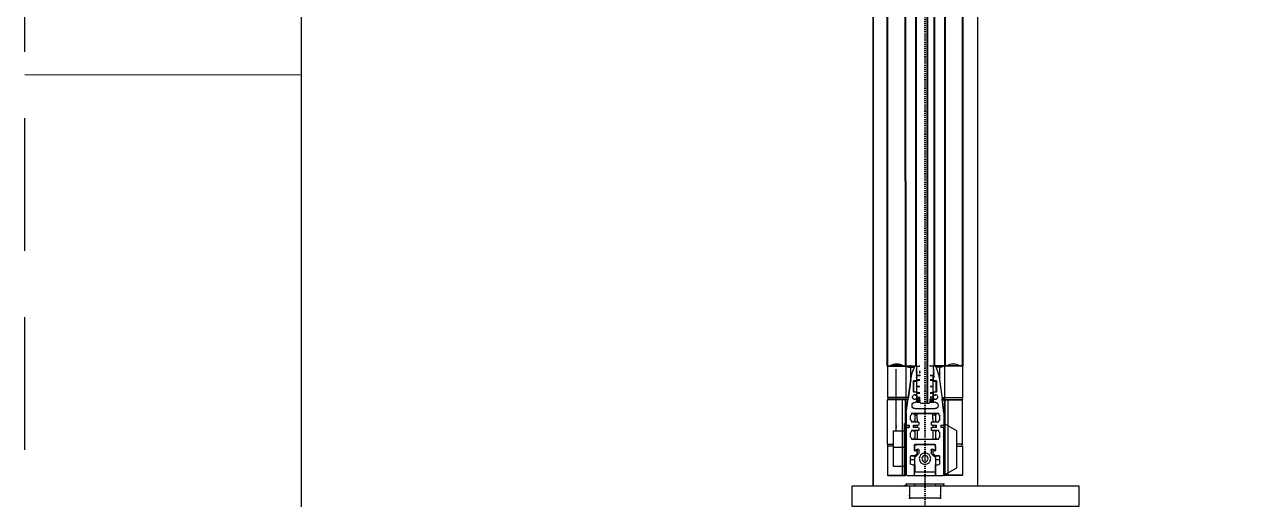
# Model space of a CAD drawing. Header units: millimetres. Extents: x 54215 to 67697, y 23496 to 56611.
# Drawn here: x 55956.1 to 56074.4, y 25640.1 to 25685.6 of the extents above; entities that cross this region are included whole.
import ezdxf

# ---------------------------------------------------------------- set-up
doc = ezdxf.new("R2010")
doc.units = ezdxf.units.MM
doc.linetypes.add('CENTER', pattern=[2, 1.25, -0.25, 0.25, -0.25])
doc.linetypes.add('DASHED', pattern=[19.05, 12.7, -6.35])
for name, color, linetype, lineweight in [('- 0.25', 43, 'Continuous', 25), ('no3_ahsap gorunus on ince', 32, 'Continuous', 13), ('taş', 253, 'Continuous', 40)]:
    doc.layers.add(name, color=color, linetype=linetype, lineweight=lineweight)
doc.layers.add('LEGNO', color=3, linetype='Continuous')
doc.styles.get("Standard").update_dxf_attribs({"font": 'arial.ttf'})
doc.dimstyles.get("Standard").update_dxf_attribs({"dimtxt": 0.18, "dimasz": 0.18, "dimexe": 0.18, "dimexo": 0.0625, "dimgap": 0.09, "dimtad": 0, "dimtih": 1, "dimtoh": 1, "dimdec": 4, "dimzin": 0, "dimdsep": 46, "dimtxsty": 'Standard', "dimcen": 0.09, "dimadec": 0, "dimazin": 0, "dimtfac": 1, "dimtdec": 4, "dimtofl": 0, "dimtmove": 0, "dimatfit": 3, "dimfxl": 1, "dimtolj": 1, "dimtzin": 0, "dimarcsym": 0})

# ---------------------------------------------------------------- blocks, each defined once
blk = doc.blocks.new('sistemmm')
at = {"layer": '- 0.25'}
for p, q in [((11555.35, 23716.96), (11555.35, 23600.12)), ((11545.35, 23713.96), (11545.35, 23600.12))]:
    blk.add_line(p, q, dxfattribs=at)
blk.add_lwpolyline([(11535.65, 23598.12), (11557.35, 23598.12), (11557.35, 23600.12), (11535.65, 23600.12)], close=True)
at = {"layer": 'LEGNO'}
for p, q in [((11546.79, 23611.57), (11548.53, 23611.57)), ((11546.79, 23611.57), (11546.79, 23608.57)), ((11546.82, 23611.6), (11548.5, 23611.6)), ((11548.27, 23611.62), (11547.1, 23611.62)), ((11547.1, 23611.6), (11547.1, 23611.62)), ((11548.27, 23611.6), (11548.27, 23611.62)), ((11548.5, 23611.6), (11549, 23611.6)), ((11548.53, 23611.57), (11548.53, 23608.57)), ((11549, 23611.6), (11549.48, 23611.6)), ((11549, 23611.45), (11549, 23611.6)), ((11549.58, 23611.31), (11549.58, 23611.5)), ((11551.18, 23611.31), (11551.18, 23611.5)), ((11551.77, 23611.6), (11551.29, 23611.6)), ((11552.27, 23611.6), (11551.77, 23611.6)), ((11551.77, 23611.45), (11551.77, 23611.6)), ((11552.24, 23611.57), (11552.24, 23608.57)), ((11553.99, 23611.57), (11552.24, 23611.57)), ((11553.96, 23611.6), (11552.27, 23611.6)), ((11552.5, 23611.62), (11553.68, 23611.62)), ((11552.5, 23611.6), (11552.5, 23611.62)), ((11553.68, 23611.6), (11553.68, 23611.62)), ((11553.99, 23611.57), (11553.99, 23608.57)), ((11549, 23611.45), (11549, 23610.23)), ((11549, 23611.45), (11549.34, 23611.45)), ((11549.58, 23611.29), (11549.55, 23611.27)), ((11549.55, 23611.24), (11549.58, 23611.21)), ((11549.57, 23611.18), (11549.55, 23611.17)), ((11549.55, 23611.13), (11549.57, 23611.12)), ((11549.57, 23611.08), (11549.55, 23611.07)), ((11549.55, 23611.03), (11549.57, 23611.02)), ((11549.57, 23610.98), (11549.55, 23610.97)), ((11549.55, 23610.93), (11549.57, 23610.92)), ((11549.57, 23610.88), (11549.55, 23610.87)), ((11549.55, 23610.83), (11549.57, 23610.82)), ((11549.57, 23610.78), (11549.55, 23610.77)), ((11549.55, 23610.73), (11549.57, 23610.72)), ((11549.57, 23610.68), (11549.55, 23610.67)), ((11549.55, 23610.63), (11549.57, 23610.62)), ((11549.57, 23610.58), (11549.55, 23610.57)), ((11549.55, 23610.53), (11549.57, 23610.52)), ((11549.57, 23610.48), (11549.55, 23610.47)), ((11549.55, 23610.43), (11549.57, 23610.42)), ((11549.58, 23610.15), (11549.58, 23610.4)), ((11549.66, 23610.68), (11549.6, 23610.68)), ((11549.6, 23610.27), (11549.6, 23610.68)), ((11549.66, 23610.68), (11549.66, 23610.68)), ((11549.88, 23610.68), (11549.66, 23610.68)), ((11549.66, 23610.68), (11549.88, 23610.68)), ((11550.88, 23611.02), (11550.88, 23611.12)), ((11550.88, 23611.02), (11550.88, 23610.95)), ((11550.88, 23610.85), (11550.88, 23610.95)), ((11550.88, 23610.68), (11550.88, 23610.68)), ((11550.88, 23610.68), (11551.1, 23610.68)), ((11551.1, 23610.68), (11550.88, 23610.68)), ((11551.1, 23610.68), (11551.1, 23610.68)), ((11551.17, 23610.68), (11551.1, 23610.68)), ((11551.17, 23610.27), (11551.17, 23610.68)), ((11551.18, 23610.15), (11551.18, 23610.4)), ((11551.19, 23611.29), (11551.21, 23611.27)), ((11551.21, 23611.24), (11551.19, 23611.21)), ((11551.19, 23611.18), (11551.21, 23611.17)), ((11551.21, 23611.13), (11551.19, 23611.12)), ((11551.19, 23611.08), (11551.21, 23611.07)), ((11551.21, 23611.03), (11551.19, 23611.02)), ((11551.19, 23610.98), (11551.21, 23610.97)), ((11551.21, 23610.93), (11551.19, 23610.92)), ((11551.19, 23610.88), (11551.21, 23610.87)), ((11551.21, 23610.83), (11551.19, 23610.82)), ((11551.19, 23610.78), (11551.21, 23610.77)), ((11551.21, 23610.73), (11551.19, 23610.72)), ((11551.19, 23610.68), (11551.21, 23610.67)), ((11551.21, 23610.63), (11551.19, 23610.62)), ((11551.19, 23610.58), (11551.21, 23610.57)), ((11551.21, 23610.53), (11551.19, 23610.52)), ((11551.19, 23610.48), (11551.21, 23610.47)), ((11551.21, 23610.43), (11551.19, 23610.42)), ((11551.77, 23611.45), (11551.42, 23611.45)), ((11551.77, 23611.45), (11551.77, 23610.23)), ((11549.01, 23610.29), (11548.76, 23608.42)), ((11549.28, 23610.15), (11549.58, 23610.15)), ((11549.28, 23609.1), (11549.28, 23610.15)), ((11549.31, 23610.13), (11549.28, 23610.15)), ((11549.28, 23610.15), (11549.28, 23609.1)), ((11549.31, 23609.13), (11549.28, 23609.1)), ((11549.29, 23609.71), (11549.29, 23609.86)), ((11549.31, 23609.86), (11549.29, 23609.86)), ((11549.31, 23609.71), (11549.29, 23609.71)), ((11549.29, 23609.49), (11549.29, 23609.61)), ((11549.31, 23609.61), (11549.29, 23609.61)), ((11549.31, 23609.49), (11549.29, 23609.49)), ((11549.29, 23609.45), (11549.29, 23609.49)), ((11549.29, 23609.45), (11549.29, 23609.45)), ((11549.29, 23609.45), (11549.29, 23609.45)), ((11549.31, 23609.45), (11549.29, 23609.45)), ((11549.31, 23609.45), (11549.29, 23609.45)), ((11549.29, 23609.41), (11549.29, 23609.45)), ((11549.31, 23609.45), (11549.29, 23609.45)), ((11549.31, 23609.41), (11549.29, 23609.41)), ((11549.3, 23610.11), (11549.3, 23609.88)), ((11549.31, 23610.11), (11549.3, 23610.11)), ((11549.3, 23609.93), (11549.3, 23609.93)), ((11549.3, 23609.93), (11549.3, 23609.93)), ((11549.3, 23609.88), (11549.3, 23609.86)), ((11549.3, 23609.88), (11549.31, 23609.88)), ((11549.3, 23609.71), (11549.3, 23609.61)), ((11549.3, 23609.41), (11549.3, 23609.38)), ((11549.3, 23609.38), (11549.3, 23609.15)), ((11549.3, 23609.38), (11549.31, 23609.38)), ((11549.3, 23609.33), (11549.3, 23609.33)), ((11549.3, 23609.33), (11549.3, 23609.33)), ((11549.3, 23609.15), (11549.31, 23609.15)), ((11549.6, 23610.14), (11549.31, 23610.14)), ((11549.31, 23609.63), (11549.31, 23610.14)), ((11549.31, 23609.12), (11549.31, 23609.63)), ((11549.6, 23609.12), (11549.31, 23609.12)), ((11549.58, 23609.1), (11549.58, 23609.12)), ((11549.88, 23610.27), (11549.6, 23610.27)), ((11549.6, 23610.22), (11549.6, 23610.27)), ((11549.88, 23610.22), (11549.6, 23610.22)), ((11549.6, 23609.65), (11549.6, 23610.22)), ((11549.88, 23609.65), (11549.6, 23609.65)), ((11549.6, 23609.63), (11549.6, 23609.65)), ((11549.6, 23609.6), (11549.6, 23609.63)), ((11549.88, 23609.6), (11549.6, 23609.6)), ((11549.6, 23609.03), (11549.6, 23609.6)), ((11551.17, 23610.27), (11550.88, 23610.27)), ((11551.17, 23610.22), (11550.88, 23610.22)), ((11551.17, 23609.65), (11550.88, 23609.65)), ((11551.17, 23609.6), (11550.88, 23609.6)), ((11551.17, 23610.22), (11551.17, 23610.27)), ((11551.17, 23609.65), (11551.17, 23610.22)), ((11551.46, 23610.14), (11551.17, 23610.14)), ((11551.17, 23609.63), (11551.17, 23609.65)), ((11551.17, 23609.6), (11551.17, 23609.63)), ((11551.17, 23609.03), (11551.17, 23609.6)), ((11551.46, 23609.12), (11551.17, 23609.12)), ((11551.18, 23610.15), (11551.48, 23610.15)), ((11551.18, 23609.12), (11551.18, 23609.1)), ((11551.46, 23610.13), (11551.48, 23610.15)), ((11551.46, 23609.63), (11551.46, 23610.14)), ((11551.46, 23609.88), (11551.46, 23610.11)), ((11551.46, 23610.11), (11551.46, 23610.11)), ((11551.46, 23609.93), (11551.46, 23609.93)), ((11551.46, 23609.93), (11551.46, 23609.93)), ((11551.46, 23609.38), (11551.46, 23609.88)), ((11551.46, 23609.88), (11551.46, 23609.88)), ((11551.46, 23609.12), (11551.46, 23609.63)), ((11551.46, 23609.15), (11551.46, 23609.38)), ((11551.46, 23609.38), (11551.46, 23609.38)), ((11551.46, 23609.33), (11551.46, 23609.33)), ((11551.46, 23609.33), (11551.46, 23609.33)), ((11551.46, 23609.15), (11551.46, 23609.15)), ((11551.46, 23609.13), (11551.48, 23609.1)), ((11551.48, 23609.1), (11551.48, 23610.15)), ((11551.76, 23610.29), (11552, 23608.42)), ((11552.18, 23607.1), (11551.76, 23610.29)), ((11548.53, 23608.57), (11546.79, 23608.57)), ((11548.2, 23608.33), (11546.79, 23608.33)), ((11546.79, 23604.1), (11546.79, 23608.33)), ((11548.18, 23608.35), (11546.81, 23608.35)), ((11546.84, 23608.52), (11548.43, 23608.52)), ((11546.84, 23608.52), (11546.84, 23608.35)), ((11546.84, 23608.35), (11548.43, 23608.35)), ((11548.48, 23608.35), (11548.18, 23608.35)), ((11548.2, 23608.33), (11548.2, 23605.85)), ((11548.48, 23608.33), (11548.2, 23608.33)), ((11548.43, 23608.52), (11548.53, 23608.52)), ((11548.43, 23608.35), (11548.53, 23608.35)), ((11548.48, 23608.35), (11548.48, 23608.33)), ((11548.66, 23608.35), (11548.48, 23608.35)), ((11548.48, 23608.33), (11548.48, 23606.02)), ((11548.66, 23608.33), (11548.48, 23608.33)), ((11548.78, 23608.57), (11548.53, 23608.57)), ((11548.53, 23608.52), (11548.53, 23608.35)), ((11548.53, 23606.04), (11548.53, 23608.35)), ((11548.58, 23608.35), (11548.58, 23608.57)), ((11548.58, 23607.1), (11548.76, 23608.42)), ((11548.66, 23608.35), (11548.66, 23608.33)), ((11549.58, 23609.1), (11549.28, 23609.1)), ((11549.58, 23609.1), (11549.28, 23609.1)), ((11549.43, 23608.85), (11549.43, 23608.75)), ((11549.43, 23608.75), (11549.58, 23608.75)), ((11549.43, 23608.45), (11549.43, 23608.42)), ((11549.58, 23608.45), (11549.43, 23608.45)), ((11549.43, 23608.35), (11549.43, 23608.42)), ((11549.43, 23608.1), (11549.58, 23608.1)), ((11549.58, 23608.75), (11549.58, 23609.1)), ((11549.58, 23608.45), (11549.58, 23608.75)), ((11549.58, 23608.45), (11549.58, 23608.42)), ((11549.58, 23608.1), (11549.58, 23608.42)), ((11549.66, 23608.38), (11549.58, 23608.38)), ((11549.66, 23608.23), (11549.58, 23608.23)), ((11549.66, 23608.13), (11549.58, 23608.13)), ((11549.88, 23609.03), (11549.6, 23609.03)), ((11549.6, 23608.98), (11549.6, 23609.03)), ((11549.88, 23608.98), (11549.6, 23608.98)), ((11549.6, 23608.57), (11549.6, 23608.98)), ((11549.66, 23608.57), (11549.6, 23608.57)), ((11549.6, 23608.54), (11549.6, 23608.57)), ((11549.66, 23608.54), (11549.6, 23608.54)), ((11549.6, 23608.39), (11549.6, 23608.54)), ((11549.66, 23608.39), (11549.6, 23608.39)), ((11549.6, 23608.39), (11549.6, 23608.39)), ((11549.6, 23608.39), (11549.66, 23608.39)), ((11549.66, 23608.57), (11549.66, 23608.58)), ((11549.66, 23608.58), (11549.88, 23608.58)), ((11549.66, 23608.57), (11549.66, 23608.4)), ((11549.88, 23608.57), (11549.66, 23608.57)), ((11549.66, 23608.3), (11549.66, 23608.4)), ((11549.88, 23608.4), (11549.66, 23608.4)), ((11549.66, 23608.23), (11549.66, 23608.3)), ((11549.88, 23608.3), (11549.66, 23608.3)), ((11549.66, 23608.13), (11549.66, 23608.23)), ((11549.88, 23608.23), (11549.66, 23608.23)), ((11549.88, 23608.13), (11549.66, 23608.13)), ((11549.88, 23608.13), (11549.88, 23608.42)), ((11549.98, 23608.03), (11549.88, 23608.13)), ((11550.78, 23608.03), (11549.98, 23608.03)), ((11550.78, 23608.03), (11550.88, 23608.13)), ((11551.17, 23609.03), (11550.88, 23609.03)), ((11551.17, 23608.98), (11550.88, 23608.98)), ((11550.88, 23608.57), (11550.88, 23608.58)), ((11551.1, 23608.58), (11550.88, 23608.58)), ((11550.88, 23608.4), (11550.88, 23608.57)), ((11550.88, 23608.57), (11551.1, 23608.57)), ((11550.88, 23608.13), (11550.88, 23608.42)), ((11550.88, 23608.3), (11550.88, 23608.4)), ((11550.88, 23608.4), (11551.1, 23608.4)), ((11550.88, 23608.3), (11550.88, 23608.23)), ((11550.88, 23608.3), (11551.1, 23608.3)), ((11550.88, 23608.13), (11550.88, 23608.23)), ((11551.1, 23608.23), (11550.88, 23608.23)), ((11551.1, 23608.13), (11550.88, 23608.13)), ((11551.1, 23608.58), (11551.1, 23608.57)), ((11551.1, 23608.57), (11551.1, 23608.4)), ((11551.17, 23608.57), (11551.1, 23608.57)), ((11551.17, 23608.54), (11551.1, 23608.54)), ((11551.1, 23608.4), (11551.1, 23608.3)), ((11551.17, 23608.39), (11551.1, 23608.39)), ((11551.1, 23608.39), (11551.17, 23608.39)), ((11551.18, 23608.38), (11551.1, 23608.38)), ((11551.1, 23608.3), (11551.1, 23608.23)), ((11551.1, 23608.23), (11551.1, 23608.13)), ((11551.18, 23608.23), (11551.1, 23608.23)), ((11551.18, 23608.13), (11551.1, 23608.13)), ((11551.17, 23608.98), (11551.17, 23609.03)), ((11551.17, 23608.57), (11551.17, 23608.98)), ((11551.17, 23608.54), (11551.17, 23608.57)), ((11551.17, 23608.39), (11551.17, 23608.54)), ((11551.17, 23608.39), (11551.17, 23608.39)), ((11551.18, 23608.75), (11551.18, 23609.1)), ((11551.48, 23609.1), (11551.18, 23609.1)), ((11551.48, 23609.1), (11551.18, 23609.1)), ((11551.18, 23608.75), (11551.33, 23608.75)), ((11551.18, 23608.75), (11551.18, 23608.45)), ((11551.18, 23608.45), (11551.18, 23608.42)), ((11551.33, 23608.45), (11551.18, 23608.45)), ((11551.18, 23608.1), (11551.18, 23608.42)), ((11551.18, 23608.1), (11551.33, 23608.1)), ((11551.33, 23608.85), (11551.33, 23608.75)), ((11551.33, 23608.45), (11551.33, 23608.42)), ((11551.33, 23608.35), (11551.33, 23608.42)), ((11551.98, 23608.57), (11552.24, 23608.57)), ((11552.18, 23607.1), (11552, 23608.42)), ((11552.1, 23608.35), (11552.29, 23608.35)), ((11552.1, 23608.33), (11552.29, 23608.33)), ((11552.11, 23608.35), (11552.11, 23608.33)), ((11552.19, 23608.35), (11552.19, 23608.57)), ((11552.24, 23608.57), (11553.99, 23608.57)), ((11553.94, 23608.52), (11552.24, 23608.52)), ((11552.24, 23608.52), (11552.24, 23608.35)), ((11552.24, 23608.35), (11552.24, 23601.12)), ((11552.29, 23608.35), (11552.29, 23608.33)), ((11552.29, 23608.35), (11552.59, 23608.35)), ((11552.29, 23608.33), (11552.29, 23601.14)), ((11552.29, 23608.33), (11552.58, 23608.33)), ((11552.58, 23608.33), (11552.58, 23601.14)), ((11552.58, 23608.33), (11553.99, 23608.33)), ((11552.59, 23608.35), (11553.96, 23608.35)), ((11553.94, 23608.52), (11553.94, 23608.35)), ((11553.99, 23604.1), (11553.99, 23608.33)), ((11548.58, 23607.1), (11548.58, 23605.98)), ((11548.98, 23606.43), (11548.98, 23606.82)), ((11549.08, 23606.9), (11549.06, 23606.9)), ((11549.31, 23607.05), (11549.08, 23607.05)), ((11549.08, 23606.9), (11549.08, 23607.05)), ((11549.31, 23607.05), (11549.31, 23606.95)), ((11549.38, 23606.95), (11549.31, 23606.95)), ((11550.38, 23607.05), (11549.38, 23607.05)), ((11549.38, 23606.95), (11549.38, 23607.05)), ((11549.64, 23606.9), (11549.39, 23606.9)), ((11549.39, 23606.9), (11549.39, 23606.2)), ((11550.35, 23607.5), (11549.43, 23607.5)), ((11549.43, 23606.9), (11549.43, 23607.05)), ((11549.64, 23606.5), (11549.64, 23607)), ((11549.64, 23607), (11551.14, 23607)), ((11550.38, 23607.47), (11550.35, 23607.5)), ((11550.38, 23607.47), (11550.41, 23607.5)), ((11551.38, 23607.05), (11550.38, 23607.05)), ((11551.33, 23607.5), (11550.41, 23607.5)), ((11551.14, 23606.5), (11551.14, 23607)), ((11551.37, 23606.9), (11551.14, 23606.9)), ((11551.33, 23606.9), (11551.33, 23607.05)), ((11551.37, 23606.9), (11551.37, 23606.2)), ((11551.38, 23606.95), (11551.38, 23607.05)), ((11551.46, 23606.95), (11551.38, 23606.95)), ((11551.46, 23607.05), (11551.46, 23606.95)), ((11551.68, 23607.05), (11551.46, 23607.05)), ((11551.68, 23607.05), (11551.68, 23606.9)), ((11551.7, 23606.9), (11551.68, 23606.9)), ((11551.78, 23606.43), (11551.78, 23606.82)), ((11552.18, 23607.1), (11552.18, 23605.98)), ((11552.18, 23606.2), (11552.18, 23607.1)), ((11548.2, 23605.85), (11548.2, 23601.14)), ((11548.48, 23606.02), (11548.48, 23601.14)), ((11548.53, 23606.04), (11548.53, 23601.14)), ((11548.58, 23601.18), (11548.58, 23605.62)), ((11548.58, 23605.62), (11548.58, 23601.19)), ((11548.86, 23605.9), (11548.66, 23605.9)), ((11548.66, 23605.7), (11548.86, 23605.7)), ((11548.86, 23605.9), (11548.86, 23605.7)), ((11549.06, 23606.35), (11549.08, 23606.35)), ((11549.08, 23606.2), (11549.08, 23606.35)), ((11549.08, 23606.2), (11549.31, 23606.2)), ((11549.7, 23605.9), (11549.28, 23605.9)), ((11549.28, 23605.8), (11549.28, 23605.9)), ((11549.28, 23605.7), (11549.28, 23605.8)), ((11549.28, 23605.7), (11549.7, 23605.7)), ((11549.31, 23606.3), (11549.31, 23606.2)), ((11549.31, 23606.3), (11549.38, 23606.3)), ((11549.38, 23606.2), (11549.38, 23606.3)), ((11549.38, 23606.2), (11549.78, 23606.2)), ((11549.39, 23605.9), (11549.39, 23605.7)), ((11549.64, 23606.5), (11549.64, 23606.2)), ((11549.64, 23605.9), (11549.64, 23605.7)), ((11549.78, 23605.98), (11549.78, 23606.2)), ((11549.78, 23605.41), (11549.78, 23605.62)), ((11550.98, 23606.2), (11551.38, 23606.2)), ((11550.98, 23606.2), (11550.98, 23605.98)), ((11550.98, 23605.62), (11550.98, 23605.41)), ((11551.48, 23605.9), (11551.06, 23605.9)), ((11551.06, 23605.7), (11551.48, 23605.7)), ((11551.14, 23606.5), (11551.14, 23606.2)), ((11551.14, 23605.9), (11551.14, 23605.7)), ((11551.37, 23605.9), (11551.37, 23605.7)), ((11551.38, 23606.2), (11551.38, 23606.3)), ((11551.38, 23606.3), (11551.46, 23606.3)), ((11551.46, 23606.3), (11551.46, 23606.2)), ((11551.46, 23606.2), (11551.68, 23606.2)), ((11551.48, 23605.8), (11551.48, 23605.9)), ((11551.48, 23605.7), (11551.48, 23605.8)), ((11551.68, 23606.35), (11551.68, 23606.2)), ((11551.68, 23606.35), (11551.7, 23606.35)), ((11552.1, 23605.9), (11551.9, 23605.9)), ((11551.9, 23605.9), (11551.9, 23605.7)), ((11551.9, 23605.7), (11551.9, 23605.9)), ((11551.9, 23605.7), (11552.1, 23605.7)), ((11552.1, 23605.7), (11551.9, 23605.7)), ((11552.18, 23605.62), (11552.18, 23601.19)), ((11548.98, 23604.79), (11548.98, 23605.18)), ((11549.06, 23605.26), (11549.08, 23605.26)), ((11549.08, 23604.71), (11549.06, 23604.71)), ((11549.08, 23605.26), (11549.08, 23605.41)), ((11549.08, 23605.41), (11549.31, 23605.41)), ((11549.08, 23604.56), (11549.08, 23604.71)), ((11549.31, 23604.56), (11549.08, 23604.56)), ((11549.31, 23605.41), (11549.31, 23605.31)), ((11549.31, 23605.31), (11549.38, 23605.31)), ((11549.38, 23604.66), (11549.31, 23604.66)), ((11549.31, 23604.66), (11549.31, 23604.56)), ((11549.38, 23605.31), (11549.38, 23605.41)), ((11549.38, 23605.41), (11549.78, 23605.41)), ((11549.38, 23604.56), (11549.38, 23604.66)), ((11551.38, 23604.56), (11549.38, 23604.56)), ((11549.39, 23605.4), (11549.39, 23604.56)), ((11549.64, 23605.41), (11549.64, 23604.56)), ((11550.98, 23605.41), (11551.38, 23605.41)), ((11551.14, 23605.41), (11551.14, 23604.56)), ((11551.37, 23605.4), (11551.37, 23604.56)), ((11551.38, 23604.56), (11551.37, 23604.56)), ((11551.38, 23605.31), (11551.38, 23605.41)), ((11551.38, 23605.31), (11551.46, 23605.31)), ((11551.38, 23604.56), (11551.38, 23604.66)), ((11551.46, 23604.66), (11551.38, 23604.66)), ((11551.46, 23605.41), (11551.46, 23605.31)), ((11551.46, 23605.41), (11551.68, 23605.41)), ((11551.46, 23604.66), (11551.46, 23604.56)), ((11551.68, 23604.56), (11551.46, 23604.56)), ((11551.68, 23605.41), (11551.68, 23605.26)), ((11551.68, 23605.26), (11551.7, 23605.26)), ((11551.7, 23604.71), (11551.68, 23604.71)), ((11551.68, 23604.71), (11551.68, 23604.56)), ((11551.78, 23604.79), (11551.78, 23605.18)), ((11553.44, 23605.36), (11552.34, 23605.36)), ((11553.44, 23605.36), (11553.44, 23601.99)), ((11546.79, 23604.1), (11547.33, 23604.1)), ((11547.33, 23603.91), (11546.79, 23603.91)), ((11546.79, 23603.91), (11546.79, 23601.14)), ((11546.81, 23604.08), (11547.33, 23604.08)), ((11546.84, 23603.91), (11546.84, 23604.08)), ((11546.94, 23603.91), (11546.84, 23603.91)), ((11549.38, 23603.49), (11549.38, 23604.03)), ((11549.38, 23603.87), (11549.4, 23603.87)), ((11549.4, 23603.86), (11549.4, 23603.54)), ((11551.3, 23604.11), (11549.46, 23604.11)), ((11549.57, 23603.51), (11549.46, 23603.45)), ((11549.48, 23603.5), (11549.66, 23603.61)), ((11549.56, 23603.51), (11549.56, 23603.55)), ((11551.17, 23604.06), (11549.6, 23604.06)), ((11549.61, 23603.15), (11549.61, 23603.49)), ((11549.64, 23604.11), (11549.64, 23604.06)), ((11549.64, 23603.59), (11549.64, 23603.04)), ((11549.81, 23603.52), (11549.81, 23603.28)), ((11550.39, 23604.06), (11550.61, 23604.06)), ((11550.47, 23604.06), (11550.69, 23604.06)), ((11550.96, 23603.28), (11550.96, 23603.52)), ((11551.11, 23603.61), (11551.3, 23603.5)), ((11551.14, 23604.11), (11551.14, 23604.06)), ((11551.14, 23603.59), (11551.14, 23603.04)), ((11551.15, 23603.15), (11551.15, 23603.49)), ((11551.2, 23603.51), (11551.31, 23603.45)), ((11551.22, 23603.5), (11551.22, 23603.55)), ((11551.37, 23603.87), (11551.38, 23603.87)), ((11551.37, 23603.54), (11551.37, 23603.86)), ((11551.38, 23603.49), (11551.38, 23604.03)), ((11553.44, 23603.81), (11552.34, 23603.81)), ((11553.99, 23604.1), (11553.44, 23604.1)), ((11553.96, 23604.08), (11553.44, 23604.08)), ((11553.44, 23603.91), (11553.99, 23603.91)), ((11553.83, 23603.91), (11553.94, 23603.91)), ((11553.94, 23603.91), (11553.94, 23604.08)), ((11553.99, 23603.91), (11553.99, 23601.14)), ((11548.98, 23602.22), (11548.98, 23602.93)), ((11548.98, 23602.61), (11549.4, 23602.61)), ((11548.99, 23602.96), (11549.31, 23602.96)), ((11549.31, 23602.07), (11549.04, 23602.14)), ((11549.31, 23603.01), (11549.06, 23603.01)), ((11549.31, 23602.11), (11549.17, 23602.11)), ((11549.28, 23602.08), (11549.28, 23602.11)), ((11549.31, 23603.01), (11549.31, 23602.95)), ((11549.38, 23602.95), (11549.31, 23602.95)), ((11549.31, 23602.13), (11549.38, 23602.13)), ((11549.31, 23602.13), (11549.31, 23602.07)), ((11549.38, 23603.01), (11549.6, 23603.13)), ((11549.38, 23602.95), (11549.38, 23603.01)), ((11549.38, 23602.96), (11549.56, 23602.96)), ((11549.38, 23601.19), (11549.38, 23602.13)), ((11549.4, 23602.11), (11549.38, 23602.11)), ((11549.38, 23602.11), (11549.38, 23601.11)), ((11549.77, 23603.17), (11549.4, 23602.81)), ((11549.4, 23602.81), (11549.4, 23601.41)), ((11549.56, 23602.96), (11549.56, 23603.11)), ((11551.37, 23602.81), (11551.01, 23603.17)), ((11551.38, 23603.01), (11551.16, 23603.13)), ((11551.22, 23602.96), (11551.22, 23603.1)), ((11551.22, 23602.96), (11551.38, 23602.96)), ((11551.37, 23601.41), (11551.37, 23602.81)), ((11551.37, 23602.61), (11551.78, 23602.61)), ((11551.38, 23602.11), (11551.37, 23602.11)), ((11551.37, 23602.11), (11551.37, 23601.41)), ((11551.38, 23602.95), (11551.38, 23603.01)), ((11551.46, 23602.95), (11551.38, 23602.95)), ((11551.38, 23601.19), (11551.38, 23602.13)), ((11551.38, 23602.13), (11551.46, 23602.13)), ((11551.46, 23603.01), (11551.46, 23602.95)), ((11551.7, 23603.01), (11551.46, 23603.01)), ((11551.46, 23602.96), (11551.77, 23602.96)), ((11551.46, 23602.07), (11551.72, 23602.14)), ((11551.46, 23602.13), (11551.46, 23602.07)), ((11551.59, 23602.11), (11551.46, 23602.11)), ((11551.48, 23602.11), (11551.48, 23602.08)), ((11551.78, 23602.22), (11551.78, 23602.93)), ((11546.79, 23601.14), (11548.53, 23601.14)), ((11546.82, 23601.11), (11548.5, 23601.11)), ((11548.53, 23601.15), (11548.53, 23601.14)), ((11549.3, 23601.11), (11548.66, 23601.11)), ((11549.33, 23601.11), (11549.3, 23601.11)), ((11549.38, 23601.11), (11549.33, 23601.11)), ((11549.39, 23601.11), (11549.38, 23601.11)), ((11549.4, 23601.41), (11549.39, 23601.41)), ((11549.39, 23601.11), (11549.39, 23601.41)), ((11551.39, 23601.11), (11549.39, 23601.11)), ((11549.4, 23601.41), (11551.37, 23601.41)), ((11551.38, 23601.41), (11551.37, 23601.41)), ((11551.39, 23601.11), (11551.39, 23601.16)), ((11551.43, 23601.11), (11551.39, 23601.11)), ((11551.46, 23601.11), (11551.43, 23601.11)), ((11552.11, 23601.11), (11551.46, 23601.11)), ((11553.99, 23601.14), (11552.24, 23601.14)), ((11553.96, 23601.11), (11552.27, 23601.11)), ((11553.44, 23601.99), (11552.34, 23601.99)), ((11548.59, 23600.27), (11552.19, 23600.27)), ((11548.59, 23600.12), (11548.59, 23600.27)), ((11548.89, 23600.12), (11548.89, 23598.92)), ((11549.39, 23600.27), (11549.39, 23600.12)), ((11551.39, 23600.27), (11551.39, 23600.12)), ((11551.89, 23600.12), (11551.89, 23598.92)), ((11552.19, 23600.12), (11552.19, 23600.27)), ((11548.89, 23598.92), (11548.96, 23598.92)), ((11548.96, 23598.92), (11551.81, 23598.92)), ((11551.81, 23598.92), (11551.89, 23598.92))]:
    blk.add_line(p, q, dxfattribs=at)
for points in [[(11548.53, 23611.57), (11548.53, 23611.57), (11548.53, 23611.58), (11548.53, 23611.58), (11548.53, 23611.58), (11548.52, 23611.59), (11548.52, 23611.59), (11548.52, 23611.59), (11548.52, 23611.6), (11548.51, 23611.6), (11548.51, 23611.6), (11548.5, 23611.6), (11548.5, 23611.6)], [(11548.53, 23611.57), (11548.54, 23611.57), (11548.55, 23611.57), (11548.55, 23611.57), (11548.56, 23611.57), (11548.56, 23611.57), (11548.57, 23611.56), (11548.58, 23611.56), (11548.59, 23611.56), (11548.59, 23611.56), (11548.61, 23611.55), (11548.63, 23611.54), (11548.65, 23611.54), (11548.69, 23611.52), (11548.71, 23611.51), (11548.73, 23611.5), (11548.76, 23611.49), (11548.78, 23611.49), (11548.8, 23611.48), (11548.81, 23611.47), (11548.83, 23611.47), (11548.84, 23611.47), (11548.85, 23611.46), (11548.86, 23611.46), (11548.88, 23611.46), (11548.89, 23611.46), (11548.9, 23611.45), (11548.91, 23611.45), (11548.93, 23611.45), (11548.94, 23611.45), (11548.95, 23611.45), (11548.96, 23611.45), (11548.98, 23611.45), (11549, 23611.45)], [(11549.53, 23611.59), (11549.54, 23611.59), (11549.55, 23611.58), (11549.56, 23611.58), (11549.57, 23611.58), (11549.58, 23611.57), (11549.59, 23611.57), (11549.59, 23611.57), (11549.6, 23611.56), (11549.61, 23611.56), (11549.62, 23611.56), (11549.63, 23611.56), (11549.64, 23611.56), (11549.65, 23611.55), (11549.65, 23611.55), (11549.66, 23611.55), (11549.67, 23611.55), (11549.68, 23611.55), (11549.69, 23611.55), (11549.7, 23611.55), (11549.72, 23611.55), (11549.73, 23611.55), (11549.75, 23611.55), (11549.77, 23611.55), (11549.78, 23611.56), (11549.8, 23611.56), (11549.82, 23611.57), (11549.84, 23611.57), (11549.85, 23611.58), (11549.87, 23611.59), (11549.89, 23611.6), (11549.89, 23611.6)], [(11551.24, 23611.59), (11551.23, 23611.59), (11551.22, 23611.58), (11551.22, 23611.58), (11551.21, 23611.58), (11551.2, 23611.57), (11551.19, 23611.57), (11551.18, 23611.57), (11551.17, 23611.56), (11551.16, 23611.56), (11551.15, 23611.56), (11551.15, 23611.56), (11551.14, 23611.56), (11551.13, 23611.55), (11551.12, 23611.55), (11551.11, 23611.55), (11551.1, 23611.55), (11551.09, 23611.55), (11551.09, 23611.55), (11551.07, 23611.55), (11551.06, 23611.55), (11551.04, 23611.55), (11551.02, 23611.55), (11551.01, 23611.55), (11550.99, 23611.56), (11550.97, 23611.56), (11550.96, 23611.57), (11550.94, 23611.57), (11550.92, 23611.58), (11550.9, 23611.59), (11550.89, 23611.6), (11550.88, 23611.6)], [(11552.24, 23611.57), (11552.23, 23611.57), (11552.23, 23611.57), (11552.22, 23611.57), (11552.22, 23611.57), (11552.21, 23611.57), (11552.2, 23611.56), (11552.2, 23611.56), (11552.19, 23611.56), (11552.18, 23611.56), (11552.16, 23611.55), (11552.15, 23611.54), (11552.13, 23611.54), (11552.09, 23611.52), (11552.06, 23611.51), (11552.04, 23611.5), (11552.02, 23611.49), (11552, 23611.49), (11551.97, 23611.48), (11551.96, 23611.47), (11551.95, 23611.47), (11551.94, 23611.47), (11551.92, 23611.46), (11551.91, 23611.46), (11551.9, 23611.46), (11551.89, 23611.46), (11551.87, 23611.45), (11551.86, 23611.45), (11551.85, 23611.45), (11551.84, 23611.45), (11551.82, 23611.45), (11551.81, 23611.45), (11551.8, 23611.45), (11551.77, 23611.45)], [(11552.24, 23611.57), (11552.24, 23611.57), (11552.24, 23611.58), (11552.25, 23611.58), (11552.25, 23611.58), (11552.25, 23611.59), (11552.25, 23611.59), (11552.26, 23611.59), (11552.26, 23611.6), (11552.26, 23611.6), (11552.27, 23611.6), (11552.27, 23611.6), (11552.27, 23611.6)], [(11548.53, 23601.14), (11548.53, 23601.14), (11548.53, 23601.13), (11548.53, 23601.13), (11548.53, 23601.12), (11548.52, 23601.12), (11548.52, 23601.12), (11548.52, 23601.11), (11548.52, 23601.11), (11548.51, 23601.11), (11548.51, 23601.11), (11548.5, 23601.11), (11548.5, 23601.11)], [(11552.24, 23601.12), (11552.24, 23601.12), (11552.25, 23601.12), (11552.25, 23601.12), (11552.25, 23601.12), (11552.25, 23601.11), (11552.26, 23601.11), (11552.26, 23601.11), (11552.27, 23601.11), (11552.27, 23601.11)]]:
    blk.add_lwpolyline(points, dxfattribs=at)
for points in [[(11547.33, 23601.84), (11547.33, 23605.36), (11548.58, 23606.07), (11548.58, 23601.12)], [(11552.34, 23601.12), (11552.34, 23606.07), (11552.19, 23606.07), (11552.19, 23601.12)]]:
    blk.add_lwpolyline(points, close=True, dxfattribs=at)
for radius in [0.549, 0.3]:
    blk.add_circle((11550.39, 23602.71), radius, dxfattribs=at)
for centre, radius, start, end in [((11546.82, 23611.57), 0.0301, 90.2977, 177.8773), ((11547.68, 23610.74), 1.06, 90, 123.9323), ((11547.68, 23610.74), 1.06, 56.0677, 90), ((11552.97, 23609.76), 4, 153.491, 172.4054), ((11552.97, 23609.76), 4, 153.5028, 172.4065), ((11549.48, 23611.5), 0.0999, 0, 153.4909), ((11549.48, 23611.5), 0.0999, 90, 153.5028), ((11551.28, 23611.5), 0.0999, 26.509, 180), ((11547.79, 23609.76), 4, 7.5946, 26.509), ((11547.79, 23609.76), 4, 7.5935, 26.4972), ((11553.09, 23610.74), 1.06, 90, 123.9323), ((11553.09, 23610.74), 1.06, 56.0677, 90), ((11553.96, 23611.57), 0.0301, 2.1227, 89.7023), ((11549.56, 23611.25), 0.02, 132.6502, 227.3498), ((11549.56, 23611.15), 0.02, 126.8699, 233.1301), ((11549.56, 23611.05), 0.02, 126.8699, 233.1301), ((11549.56, 23610.95), 0.02, 126.8699, 233.1301), ((11549.56, 23610.85), 0.02, 126.8699, 233.1301), ((11549.56, 23610.75), 0.02, 126.8699, 233.1301), ((11549.56, 23610.65), 0.02, 126.8699, 233.1301), ((11549.56, 23610.55), 0.02, 126.8699, 233.1301), ((11549.56, 23610.45), 0.02, 126.8699, 233.1301), ((11549.56, 23611.2), 0.02, 306.8699, 47.3498), ((11549.56, 23611.1), 0.02, 306.8699, 53.1301), ((11549.56, 23611), 0.02, 306.8699, 53.1301), ((11549.56, 23610.9), 0.02, 306.8699, 53.1301), ((11549.56, 23610.8), 0.02, 306.8699, 53.1301), ((11549.56, 23610.7), 0.02, 306.8699, 53.1301), ((11549.56, 23610.6), 0.02, 306.8699, 53.1301), ((11549.56, 23610.5), 0.02, 306.8699, 53.1301), ((11549.56, 23610.4), 0.02, 0, 53.1301), ((11549.56, 23611.31), 0.02, 312.6502, 0), ((11551.2, 23611.31), 0.02, 180, 227.3498), ((11551.2, 23611.2), 0.02, 132.6502, 233.1301), ((11551.2, 23611.1), 0.02, 126.8699, 233.1301), ((11551.2, 23611), 0.02, 126.8699, 233.1301), ((11551.2, 23610.9), 0.02, 126.8699, 233.1301), ((11551.2, 23610.8), 0.02, 126.8699, 233.1301), ((11551.2, 23610.7), 0.02, 126.8699, 233.1301), ((11551.2, 23610.6), 0.02, 126.8699, 233.1301), ((11551.2, 23610.5), 0.02, 126.8699, 233.1301), ((11551.2, 23610.4), 0.02, 126.8699, 180), ((11551.2, 23611.25), 0.02, 312.6502, 47.3498), ((11551.2, 23611.15), 0.02, 306.8699, 53.1301), ((11551.2, 23611.05), 0.02, 306.8699, 53.1301), ((11551.2, 23610.95), 0.02, 306.8699, 53.1301), ((11551.2, 23610.85), 0.02, 306.8699, 53.1301), ((11551.2, 23610.75), 0.02, 306.8699, 53.1301), ((11551.2, 23610.65), 0.02, 306.8699, 53.1301), ((11551.2, 23610.55), 0.02, 306.8699, 53.1301), ((11551.2, 23610.45), 0.02, 306.8699, 53.1301), ((11546.81, 23608.33), 0.025, 91.8, 178.2), ((11548.66, 23608.45), 0.0999, 270, 352.4065), ((11548.66, 23608.45), 0.125, 270, 315.5486), ((11549.43, 23607.8), 0.3, 90, 270), ((11549.43, 23608.6), 0.25, 90, 226.1812), ((11549.43, 23608.6), 0.25, 226.1812, 270), ((11551.33, 23608.6), 0.25, 313.8188, 90), ((11551.33, 23608.6), 0.25, 270, 313.8188), ((11551.33, 23607.8), 0.3, 270, 90), ((11552.1, 23608.45), 0.0999, 187.5935, 270), ((11552.1, 23608.45), 0.125, 224.4514, 270), ((11553.96, 23608.33), 0.025, 1.8, 88.2), ((11549.06, 23606.82), 0.0799, 90, 180), ((11551.7, 23606.82), 0.0799, 0, 90), ((11548.66, 23605.98), 0.0799, 180, 270), ((11548.66, 23605.62), 0.0799, 90, 180), ((11549.06, 23606.43), 0.0799, 180, 270), ((11549.7, 23605.98), 0.0799, 270, 0), ((11549.7, 23605.62), 0.0799, 0, 90), ((11551.06, 23605.98), 0.0799, 180, 270), ((11551.06, 23605.62), 0.0799, 90, 180), ((11551.7, 23606.43), 0.0799, 270, 0), ((11552.1, 23605.98), 0.0799, 270, 0), ((11552.1, 23605.62), 0.0799, 0, 90), ((11552.1, 23605.62), 0.0799, 0, 90), ((11549.06, 23605.18), 0.0799, 90, 180), ((11549.06, 23604.79), 0.0799, 180, 270), ((11551.7, 23605.18), 0.0799, 0, 90), ((11551.7, 23604.79), 0.0799, 270, 0), ((11546.81, 23604.1), 0.025, 181.8, 268.2), ((11549.46, 23604.03), 0.0799, 90, 180), ((11549.43, 23603.49), 0.05, 180, 300), ((11549.6, 23603.86), 0.2, 90, 180), ((11549.45, 23603.54), 0.05, 180, 300), ((11549.58, 23603.49), 0.03, 0, 120), ((11549.71, 23603.52), 0.0999, 0, 120), ((11549.66, 23603.28), 0.15, 315, 0), ((11551.06, 23603.52), 0.0999, 60, 180), ((11551.11, 23603.28), 0.15, 180, 225), ((11551.18, 23603.49), 0.03, 60, 180), ((11551.17, 23603.86), 0.2, 0, 90), ((11551.3, 23604.03), 0.0799, 0, 90), ((11551.32, 23603.54), 0.05, 240, 0), ((11551.33, 23603.49), 0.05, 240, 0), ((11553.96, 23604.1), 0.025, 271.8, 358.2), ((11549.06, 23602.93), 0.0799, 90, 180), ((11549.06, 23602.22), 0.0799, 180, 255), ((11549.59, 23603.15), 0.02, 300, 0), ((11551.17, 23603.15), 0.02, 180, 240), ((11551.7, 23602.93), 0.0799, 0, 90), ((11551.7, 23602.22), 0.0799, 285, 0), ((11546.82, 23601.14), 0.0302, 182.1309, 269.6825), ((11548.67, 23601.19), 0.0859, 183.3979, 278.139), ((11549.3, 23601.19), 0.0799, 270, 0), ((11551.46, 23601.19), 0.0799, 180, 270), ((11552.1, 23601.19), 0.0799, 270, 0), ((11553.96, 23601.14), 0.0302, 270.3175, 357.8691)]:
    blk.add_arc(centre, radius, start, end, dxfattribs=at)
blk.add_ellipse((11548.18, 23608.33), major_axis=(0, 0.025), ratio=0.570311, start_param=-1.570796, end_param=0, dxfattribs=at)
at = {"layer": 'LEGNO', "extrusion": (0, 0, -1)}
blk.add_ellipse((11552.59, 23608.33), major_axis=(0, 0.025), ratio=0.570311, start_param=-1.570796, end_param=0, dxfattribs=at)
at = {"layer": 'LEGNO'}
for p in [(11549, 23611.6), (11549.48, 23611.6), (11549.53, 23611.59), (11549.89, 23611.6), (11551.77, 23611.6), (11549.61, 23610.68), (11550.89, 23610.68), (11549.32, 23610.14), (11549.32, 23609.12), (11551.18, 23610.14), (11551.18, 23609.12), (11551.47, 23610.14), (11551.47, 23610.11), (11551.47, 23610.11), (11551.47, 23609.15), (11551.47, 23609.15), (11551.47, 23609.12), (11549.59, 23608.38), (11549.59, 23608.13), (11549.61, 23608.39), (11550.89, 23608.13), (11551.11, 23608.39), (11551.11, 23608.38), (11549.4, 23606.9), (11549.44, 23607.05), (11549.44, 23606.9), (11550.38, 23607.05), (11550.39, 23607.05), (11551.33, 23607.05), (11551.33, 23606.9), (11551.37, 23606.9), (11549.39, 23605.4), (11549.39, 23604.56), (11551.37, 23605.4), (11551.37, 23604.56), (11549.39, 23601.11), (11551.39, 23601.11), (11548.59, 23600.27), (11548.59, 23600.27), (11548.89, 23600.12), (11549.39, 23600.27), (11549.39, 23600.12), (11551.39, 23600.27), (11551.39, 23600.12), (11552.09, 23600.12), (11552.18, 23600.12), (11552.19, 23600.27), (11552.19, 23600.27), (11552.19, 23600.19), (11552.19, 23600.19), (11552.19, 23600.12), (11552.28, 23600.12), (11552.38, 23600.12), (11548.89, 23599.17), (11548.89, 23598.92), (11548.89, 23598.92), (11548.96, 23598.92), (11548.96, 23598.92), (11548.96, 23598.92), (11551.81, 23598.92), (11551.81, 23598.92), (11551.81, 23598.92), (11551.89, 23599.17), (11551.89, 23598.92), (11551.89, 23598.92)]:
    blk.add_point(p, dxfattribs=at)
at = {"layer": 'taş', "color": 7}
blk.add_line((11550.14, 23608.03), (11550.14, 23719.14), dxfattribs=at)
at = {"layer": 'taş', "color": 7, "linetype": 'CENTER', "ltscale": 0.062}
blk.add_line((11550.42, 23699.82), (11550.39, 23596.32), dxfattribs=at)
at = {"layer": 'taş'}
for p, q in [((11546.79, 23696.28), (11546.79, 23611.57)), ((11548.49, 23696.25), (11548.49, 23611.6)), ((11549.51, 23696.25), (11549.51, 23611.6)), ((11551.26, 23696.25), (11551.26, 23611.6)), ((11552.29, 23696.25), (11552.27, 23611.6)), ((11553.99, 23611.57), (11553.98, 23696.28))]:
    blk.add_line(p, q, dxfattribs=at)
at = {"layer": 'LEGNO'}
blk.add_leader([(11553.14, 23605.36), (11553.14, 23611.29)], dimstyle='Standard', override={"dimasz": 0.5, "dimexe": 0.25, "dimexo": 0.25, "dimgap": 0.125, "dimtad": 0, "dimdec": 4, "dimlunit": 5, "dimpost": '"', "dimtdec": 4, "dimtofl": 0, "dimtmove": 1, "dimfrac": 2}, dxfattribs=at)

msp = doc.modelspace()

# ---------------------------------------------------------------- linework, layer by layer
at = {"layer": '- 0.25'}
for p, q in [((56037.401, 25758.278), (56037.401, 25641.441)), ((56047.401, 25758.278), (56047.401, 25641.441))]:
    msp.add_line(p, q, dxfattribs=at)
for p, q in [((55982.667, 25585.778), (55982.667, 25819.778)), ((56037.401, 25641.441), (56037.401, 25819.778))]:
    msp.add_line(p, q)
at = {"linetype": 'DASHED'}
msp.add_lwpolyline([(55956.146, 25935.699), (56975.033, 25935.699), (56975.033, 25149.584), (55956.146, 25149.584)], close=True, dxfattribs=at)
at = {"layer": 'no3_ahsap gorunus on ince'}
msp.add_line((55956.146, 25680.778), (55982.667, 25680.778), dxfattribs=at)

# ---------------------------------------------------------------- block references
at = {"xscale": -1}
msp.add_blockref('sistemmm', (67592.755, 2041.321), dxfattribs=at)

doc.saveas('drawing.dxf')
